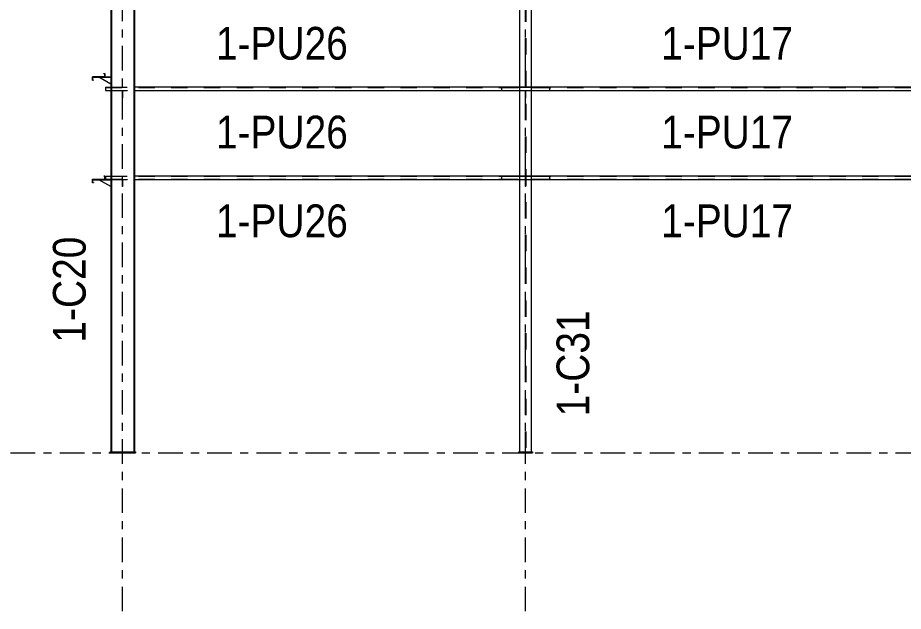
# Model space of a CAD drawing. Header units: millimetres. Extents: x -49 to 773, y -79 to 495.
# Drawn here: x 129.2 to 237.3, y 165.5 to 237.9 of the extents above; entities that cross this region are included whole.
import ezdxf

# ---------------------------------------------------------------- set-up
doc = ezdxf.new("R2010")
doc.units = ezdxf.units.MM
for name, pattern in [('XKITLINE00', [0]), ('XKITLINE02', [4, 2, -2]), ('XKITLINE03', [6, 3, -1, 1, -1])]:
    doc.linetypes.add(name, pattern=pattern)
for name, color, linetype, lineweight in [('Part', 2, 'Continuous', 0), ('PartMark', 7, 'Continuous', 0), ('S-grid', 1, 'Continuous', 0)]:
    doc.layers.add(name, color=color, linetype=linetype, lineweight=lineweight)
doc.styles.add('ARIAL', font='ARIAL.TTF')

# ---------------------------------------------------------------- blocks, each defined once
blk = doc.blocks.new('*A182')
at = {"layer": 'Part'}
blk.add_hatch(color=3, dxfattribs=at).paths.add_polyline_path([(139.71, 218.56), (139.71, 218.57), (139.83, 218.57), (139.83, 218.16), (138.33, 218.16), (138.33, 217.77), (138.44, 217.77), (138.44, 217.76), (138.32, 217.76), (138.32, 218.17), (139.82, 218.17), (139.82, 218.56)], flags=17)
blk = doc.blocks.new('*A189')
at = {"layer": 'Part'}
blk.add_hatch(color=3, dxfattribs=at).paths.add_polyline_path([(139.71, 231.06), (139.71, 231.07), (139.83, 231.07), (139.83, 230.66), (138.33, 230.66), (138.33, 230.27), (138.44, 230.27), (138.44, 230.26), (138.32, 230.26), (138.32, 230.67), (139.82, 230.67), (139.82, 231.06)], flags=17)
blk = doc.blocks.new('*A943')
at = {"layer": 'S-grid', "color": 1, "linetype": 'XKITLINE03', "lineweight": 0}
blk.add_line((-9.67, 184.78), (569.41, 184.78), dxfattribs=at)
blk = doc.blocks.new('*A1000')
at = {"layer": 'S-grid', "color": 1, "linetype": 'XKITLINE03', "lineweight": 0}
blk.add_line((191.17, 165.46), (191.17, 308.32), dxfattribs=at)
at = {"layer": 'S-grid', "color": 3, "style": 'ARIAL', "width": 0.85}
blk.add_text('V1', height=3, dxfattribs=at).set_placement((188.72, 309.32))
blk = doc.blocks.new('*A1001')
at = {"layer": 'S-grid', "color": 1, "linetype": 'XKITLINE03', "lineweight": 0}
blk.add_line((142, 165.46), (142, 308.32), dxfattribs=at)
at = {"layer": 'S-grid', "color": 3, "style": 'ARIAL', "width": 0.85}
blk.add_text('V', height=3, dxfattribs=at).set_placement((140.67, 309.32))
blk = doc.blocks.new('*A1011')
at = {"layer": 'Part', "color": 2, "linetype": 'XKITLINE00', "lineweight": 0}
for p, q in [((139.92, 218.57), (139.92, 218.16)), ((139.92, 218.57), (140.54, 218.57)), ((190.44, 218.57), (143.46, 218.57)), ((191.9, 218.57), (194.08, 218.57)), ((194.08, 218.57), (194.08, 218.16)), ((143.46, 218.16), (190.44, 218.16)), ((191.9, 218.16), (194.08, 218.16))]:
    blk.add_line(p, q, dxfattribs=at)
at = {"layer": 'Part', "color": 7, "linetype": 'XKITLINE02', "lineweight": 0}
for p, q in [((139.92, 218.56), (194.08, 218.56)), ((140.54, 218.57), (143.46, 218.57)), ((191.9, 218.57), (190.44, 218.57)), ((139.92, 218.17), (194.08, 218.17)), ((139.92, 218.16), (143.46, 218.16)), ((190.44, 218.16), (191.9, 218.16))]:
    blk.add_line(p, q, dxfattribs=at)
blk = doc.blocks.new('*A1012')
at = {"layer": 'Part', "color": 2, "linetype": 'XKITLINE00', "lineweight": 0}
for p, q in [((139.92, 229.41), (139.92, 228.99)), ((139.92, 229.41), (140.54, 229.41)), ((190.44, 229.41), (143.46, 229.41)), ((191.9, 229.41), (194.08, 229.41)), ((194.08, 229.41), (194.08, 228.99)), ((139.92, 228.99), (140.54, 228.99)), ((143.46, 228.99), (190.44, 228.99)), ((191.9, 228.99), (194.08, 228.99))]:
    blk.add_line(p, q, dxfattribs=at)
at = {"layer": 'Part', "color": 7, "linetype": 'XKITLINE02', "lineweight": 0}
for p, q in [((139.92, 229.39), (194.08, 229.39)), ((140.54, 229.41), (143.46, 229.41)), ((191.9, 229.41), (190.44, 229.41)), ((139.92, 229.01), (194.08, 229.01)), ((140.54, 228.99), (143.46, 228.99)), ((190.44, 228.99), (191.9, 228.99))]:
    blk.add_line(p, q, dxfattribs=at)
blk = doc.blocks.new('*A1014')
at = {"layer": 'Part', "color": 7, "linetype": 'XKITLINE02', "lineweight": 0}
for p, q in [((141.46, 218.12), (141.46, 218.16)), ((141.46, 218.16), (142.54, 218.16)), ((142.54, 218.12), (141.46, 218.12)), ((142.54, 218.16), (142.54, 218.12))]:
    blk.add_line(p, q, dxfattribs=at)
blk = doc.blocks.new('*A1015')
at = {"layer": 'Part', "color": 7, "linetype": 'XKITLINE02', "lineweight": 0}
for p, q in [((142.02, 218.12), (141.98, 218.12)), ((141.98, 217.28), (141.98, 218.12)), ((141.98, 218.12), (142.02, 218.12)), ((142.02, 217.28), (141.98, 217.28)), ((142.02, 217.28), (142.02, 218.12))]:
    blk.add_line(p, q, dxfattribs=at)
blk = doc.blocks.new('*A1016')
at = {"layer": 'Part', "color": 7, "linetype": 'XKITLINE02', "lineweight": 0}
for p, q in [((141.46, 228.95), (141.46, 228.99)), ((141.46, 228.99), (142.54, 228.99)), ((142.54, 228.95), (141.46, 228.95)), ((142.54, 228.99), (142.54, 228.95))]:
    blk.add_line(p, q, dxfattribs=at)
blk = doc.blocks.new('*A1017')
at = {"layer": 'Part', "color": 7, "linetype": 'XKITLINE02', "lineweight": 0}
for p, q in [((142.02, 228.95), (141.98, 228.95)), ((141.98, 228.12), (141.98, 228.95)), ((141.98, 228.95), (142.02, 228.95)), ((142.02, 228.12), (141.98, 228.12)), ((142.02, 228.12), (142.02, 228.95))]:
    blk.add_line(p, q, dxfattribs=at)
blk = doc.blocks.new('*A1025')
at = {"layer": 'Part', "color": 2, "linetype": 'XKITLINE00', "lineweight": 0}
for p, q in [((188.25, 218.57), (188.25, 218.16)), ((188.25, 218.57), (190.44, 218.57)), ((242.52, 218.57), (191.9, 218.57)), ((243.98, 218.57), (246.17, 218.57)), ((246.17, 218.57), (246.17, 218.16)), ((188.25, 218.16), (190.44, 218.16)), ((191.9, 218.16), (242.52, 218.16)), ((243.98, 218.16), (246.17, 218.16))]:
    blk.add_line(p, q, dxfattribs=at)
at = {"layer": 'Part', "color": 7, "linetype": 'XKITLINE02', "lineweight": 0}
for p, q in [((188.25, 218.56), (246.17, 218.56)), ((190.44, 218.57), (191.9, 218.57)), ((243.98, 218.57), (242.52, 218.57)), ((188.25, 218.17), (246.17, 218.17)), ((190.44, 218.16), (191.9, 218.16)), ((242.52, 218.16), (243.98, 218.16))]:
    blk.add_line(p, q, dxfattribs=at)
blk = doc.blocks.new('*A1026')
at = {"layer": 'Part', "color": 2, "linetype": 'XKITLINE00', "lineweight": 0}
for p, q in [((188.25, 229.41), (188.25, 228.99)), ((188.25, 229.41), (190.44, 229.41)), ((242.52, 229.41), (191.9, 229.41)), ((243.98, 229.41), (246.17, 229.41)), ((246.17, 229.41), (246.17, 228.99)), ((188.25, 228.99), (190.44, 228.99)), ((191.9, 228.99), (242.52, 228.99)), ((243.98, 228.99), (246.17, 228.99))]:
    blk.add_line(p, q, dxfattribs=at)
at = {"layer": 'Part', "color": 7, "linetype": 'XKITLINE02', "lineweight": 0}
for p, q in [((188.25, 229.39), (246.17, 229.39)), ((190.44, 229.41), (191.9, 229.41)), ((243.98, 229.41), (242.52, 229.41)), ((188.25, 229.01), (246.17, 229.01)), ((190.44, 228.99), (191.9, 228.99)), ((242.52, 228.99), (243.98, 228.99))]:
    blk.add_line(p, q, dxfattribs=at)
blk = doc.blocks.new('*A1028')
at = {"layer": 'Part', "color": 7, "linetype": 'XKITLINE02', "lineweight": 0}
for p, q in [((190.62, 218.12), (190.62, 218.16)), ((190.62, 218.16), (191.71, 218.16)), ((191.71, 218.12), (190.62, 218.12)), ((191.71, 218.16), (191.71, 218.12))]:
    blk.add_line(p, q, dxfattribs=at)
blk = doc.blocks.new('*A1029')
at = {"layer": 'Part', "color": 7, "linetype": 'XKITLINE02', "lineweight": 0}
for p, q in [((191.19, 218.12), (191.15, 218.12)), ((191.15, 217.28), (191.15, 218.12)), ((191.15, 218.12), (191.19, 218.12)), ((191.19, 217.28), (191.15, 217.28)), ((191.19, 217.28), (191.19, 218.12))]:
    blk.add_line(p, q, dxfattribs=at)
blk = doc.blocks.new('*A1030')
at = {"layer": 'Part', "color": 7, "linetype": 'XKITLINE02', "lineweight": 0}
for p, q in [((190.62, 228.95), (190.62, 228.99)), ((190.62, 228.99), (191.71, 228.99)), ((191.71, 228.95), (190.62, 228.95)), ((191.71, 228.99), (191.71, 228.95))]:
    blk.add_line(p, q, dxfattribs=at)
blk = doc.blocks.new('*A1031')
at = {"layer": 'Part', "color": 7, "linetype": 'XKITLINE02', "lineweight": 0}
for p, q in [((191.19, 228.95), (191.15, 228.95)), ((191.15, 228.12), (191.15, 228.95)), ((191.15, 228.95), (191.19, 228.95)), ((191.19, 228.12), (191.15, 228.12)), ((191.19, 228.12), (191.19, 228.95))]:
    blk.add_line(p, q, dxfattribs=at)
blk = doc.blocks.new('*A1056')
at = {"layer": 'Part', "color": 2, "linetype": 'XKITLINE00', "lineweight": 0}
for p, q in [((140.54, 260.66), (140.54, 250.66)), ((140.54, 260.66), (143.46, 260.66)), ((140.63, 260.66), (140.63, 250.66)), ((143.37, 260.66), (143.37, 184.91)), ((143.46, 260.66), (143.46, 184.91)), ((140.54, 250.32), (140.54, 184.91)), ((140.63, 250.32), (140.63, 184.91))]:
    blk.add_line(p, q, dxfattribs=at)
at = {"layer": 'Part', "color": 7, "linetype": 'XKITLINE02', "lineweight": 0}
for p, q in [((140.54, 250.66), (140.54, 250.32)), ((140.63, 250.66), (140.63, 250.32)), ((140.54, 184.91), (143.46, 184.91))]:
    blk.add_line(p, q, dxfattribs=at)
blk = doc.blocks.new('*A1060')
at = {"layer": 'Part', "color": 7, "linetype": 'XKITLINE02', "lineweight": 0}
for p, q in [((190.44, 263.32), (191.9, 263.48)), ((191.14, 263.4), (191.14, 184.91)), ((191.2, 263.4), (191.2, 184.91)), ((190.44, 184.91), (191.9, 184.91))]:
    blk.add_line(p, q, dxfattribs=at)
at = {"layer": 'Part', "color": 2, "linetype": 'XKITLINE00', "lineweight": 0}
for p, q in [((190.44, 263.32), (190.44, 184.91)), ((191.9, 184.91), (191.9, 263.48))]:
    blk.add_line(p, q, dxfattribs=at)
blk = doc.blocks.new('*A1068')
at = {"layer": 'Part', "color": 2, "linetype": 'XKITLINE00', "lineweight": 0}
for p, q in [((190.33, 184.78), (190.33, 184.91)), ((190.33, 184.91), (192, 184.91)), ((192, 184.91), (192, 184.78)), ((190.33, 184.78), (192, 184.78))]:
    blk.add_line(p, q, dxfattribs=at)
blk = doc.blocks.new('*A1096')
at = {"layer": 'Part', "color": 2, "linetype": 'XKITLINE00', "lineweight": 0}
for p, q in [((139.71, 218.57), (139.83, 218.57)), ((139.71, 218.56), (139.71, 218.57)), ((139.82, 218.56), (139.71, 218.56)), ((139.82, 218.17), (139.82, 218.56)), ((139.83, 218.57), (139.83, 218.16)), ((138.32, 217.76), (138.32, 218.17)), ((138.32, 218.17), (139.82, 218.17)), ((138.44, 217.76), (138.32, 217.76)), ((139.83, 218.16), (138.33, 218.16)), ((138.33, 218.16), (138.33, 217.77)), ((138.33, 217.77), (138.44, 217.77)), ((138.44, 217.77), (138.44, 217.76))]:
    blk.add_line(p, q, dxfattribs=at)
blk = doc.blocks.new('*A1097')
at = {"layer": 'Part', "color": 2, "linetype": 'XKITLINE00', "lineweight": 0}
for p, q in [((140.42, 184.91), (143.58, 184.91)), ((140.42, 184.91), (140.42, 184.78)), ((143.58, 184.91), (143.58, 184.78)), ((140.42, 184.78), (143.58, 184.78))]:
    blk.add_line(p, q, dxfattribs=at)
blk = doc.blocks.new('*A1098')
at = {"layer": 'Part', "color": 2, "linetype": 'XKITLINE00', "lineweight": 0}
for p, q in [((138.37, 218.16), (138.37, 218.12)), ((138.37, 218.12), (140.54, 218.12)), ((139.83, 218.16), (140.54, 218.16))]:
    blk.add_line(p, q, dxfattribs=at)
at = {"layer": 'Part', "color": 7, "linetype": 'XKITLINE02', "lineweight": 0}
for p, q in [((139.83, 218.16), (138.37, 218.16)), ((140.54, 218.16), (140.54, 218.12))]:
    blk.add_line(p, q, dxfattribs=at)
blk = doc.blocks.new('*A1099')
at = {"layer": 'Part', "color": 2, "linetype": 'XKITLINE00', "lineweight": 0}
blk.add_line((140.54, 217.28), (139.08, 218.12), dxfattribs=at)
at = {"layer": 'Part', "color": 7, "linetype": 'XKITLINE02', "lineweight": 0}
for p, q in [((139.08, 218.12), (140.54, 218.12)), ((140.54, 218.12), (140.54, 217.28))]:
    blk.add_line(p, q, dxfattribs=at)
blk = doc.blocks.new('*A1106')
at = {"layer": 'Part', "color": 2, "linetype": 'XKITLINE00', "lineweight": 0}
for p, q in [((138.32, 230.26), (138.32, 230.67)), ((138.32, 230.67), (139.82, 230.67)), ((138.44, 230.26), (138.32, 230.26)), ((139.83, 230.66), (138.33, 230.66)), ((138.33, 230.66), (138.33, 230.27)), ((138.33, 230.27), (138.44, 230.27)), ((138.44, 230.27), (138.44, 230.26)), ((139.71, 231.07), (139.83, 231.07)), ((139.71, 231.06), (139.71, 231.07)), ((139.82, 231.06), (139.71, 231.06)), ((139.82, 230.67), (139.82, 231.06)), ((139.83, 231.07), (139.83, 230.66))]:
    blk.add_line(p, q, dxfattribs=at)
blk = doc.blocks.new('*A1109')
at = {"layer": 'Part', "color": 2, "linetype": 'XKITLINE00', "lineweight": 0}
for p, q in [((138.37, 230.66), (138.37, 230.62)), ((138.37, 230.62), (140.54, 230.62)), ((139.83, 230.66), (140.54, 230.66))]:
    blk.add_line(p, q, dxfattribs=at)
at = {"layer": 'Part', "color": 7, "linetype": 'XKITLINE02', "lineweight": 0}
for p, q in [((139.83, 230.66), (138.37, 230.66)), ((140.54, 230.66), (140.54, 230.62))]:
    blk.add_line(p, q, dxfattribs=at)
blk = doc.blocks.new('*A1110')
at = {"layer": 'Part', "color": 2, "linetype": 'XKITLINE00', "lineweight": 0}
blk.add_line((140.54, 229.78), (139.08, 230.62), dxfattribs=at)
at = {"layer": 'Part', "color": 7, "linetype": 'XKITLINE02', "lineweight": 0}
for p, q in [((139.08, 230.62), (140.54, 230.62)), ((140.54, 230.62), (140.54, 229.78))]:
    blk.add_line(p, q, dxfattribs=at)
blk = doc.blocks.new('*A1952')
at = {"layer": 'PartMark', "color": 3, "style": 'ARIAL', "width": 0.85}
blk.add_text('1-C20', height=4, rotation=90.0002, dxfattribs=at).set_placement((137.49, 198.24))
blk = doc.blocks.new('*A1953')
at = {"layer": 'PartMark', "color": 3, "style": 'ARIAL', "width": 0.85}
blk.add_text('1-PU26', height=4, dxfattribs=at).set_placement((153.38, 211.11))
blk = doc.blocks.new('*A1954')
at = {"layer": 'PartMark', "color": 3, "style": 'ARIAL', "width": 0.85}
blk.add_text('1-PU26', height=4, dxfattribs=at).set_placement((153.38, 221.94))
blk = doc.blocks.new('*A1956')
at = {"layer": 'PartMark', "color": 3, "style": 'ARIAL', "width": 0.85}
blk.add_text('1-PU26', height=4, dxfattribs=at).set_placement((153.38, 232.77))
blk = doc.blocks.new('*A1959')
at = {"layer": 'PartMark', "color": 3, "style": 'ARIAL', "width": 0.85}
blk.add_text('1-C31', height=4, rotation=90.0002, dxfattribs=at).set_placement((198.95, 189.24))
blk = doc.blocks.new('*A1960')
at = {"layer": 'PartMark', "color": 3, "style": 'ARIAL', "width": 0.85}
blk.add_text('1-PU17', height=4, dxfattribs=at).set_placement((207.72, 211.11))
blk = doc.blocks.new('*A1961')
at = {"layer": 'PartMark', "color": 3, "style": 'ARIAL', "width": 0.85}
blk.add_text('1-PU17', height=4, dxfattribs=at).set_placement((207.72, 221.94))
blk = doc.blocks.new('*A1963')
at = {"layer": 'PartMark', "color": 3, "style": 'ARIAL', "width": 0.85}
blk.add_text('1-PU17', height=4, dxfattribs=at).set_placement((207.72, 232.77))

msp = doc.modelspace()

# ---------------------------------------------------------------- block references
at = {"lineweight": 0}
for name in ['*A1001', '*A1000', '*A1060', '*A1056', '*A1956', '*A1963', '*A189', '*A1106', '*A1109', '*A1110', '*A1012', '*A1026', '*A1016', '*A1017', '*A1030', '*A1031', '*A1954', '*A1961', '*A182', '*A1096', '*A1011', '*A1025', '*A1098', '*A1099', '*A1014', '*A1015', '*A1028', '*A1029', '*A1953', '*A1960', '*A1952', '*A1959', '*A943', '*A1097', '*A1068']:
    msp.add_blockref(name, (0, 0), dxfattribs=at)

doc.saveas('drawing.dxf')
